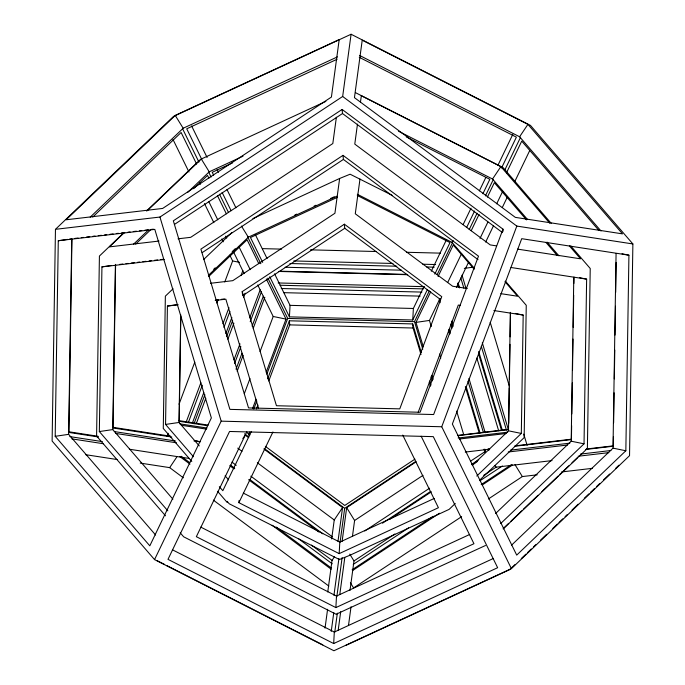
<?xml version="1.0" encoding="UTF-8"?>
<svg xmlns="http://www.w3.org/2000/svg" width="685" height="685" viewBox="0 0 685 685"><rect width="100%" height="100%" fill="white"/><g stroke="black" fill="none" stroke-linecap="round" stroke-linejoin="round"><path stroke-width="1.03" d="M55.459 229.329L52.12 441.046L154.545 559.602L333.912 650.75L511.404 568.644L629.541 455.671L632.88 243.954L530.455 125.398L351.088 34.25L173.596 116.356L55.459 229.329L159.956 217.042L342.663 96.482L351.088 34.25M58.285 240.735L154.801 229.389L211.365 417.944L149.809 545.825L55.194 436.302L58.285 240.735L67.601 239.382M155.606 535.011L68.646 434.35L71.737 238.782L69.664 239.082M71.959 239.005L68.911 432.432L98.34 436.961M167.834 510.839L99.342 431.55L101.937 266.867L111.253 265.506M172.903 499.168L112.794 429.589L115.397 264.907M115.594 264.359L113.008 427.979L171.807 437.039M193.487 456.758L165.556 424.426L167.423 306.049L177.775 304.542M199.258 445.909L179.008 422.465L180.712 314.757M180.814 316.795L179.17 421.309L207.427 425.659M472.393 465.329L508.484 430.814L510.359 312.437M508.741 423.253L509.297 388.061M509.435 379.533L509.991 344.341M510.111 336.874L510.496 312.351M476.777 476.032L521.319 433.434L523.186 315.066L515.291 313.447M495.52 513.579L571.196 441.208L573.782 277.588M571.632 425.693L571.418 439.59L514.409 446.295M571.821 413.928L572.309 382.915M572.514 370.08L573.003 339.066M573.191 327.31L573.696 295.226M573.876 283.462L573.979 277.04M500.632 523.588L584.031 443.829L586.634 279.137L579.724 277.725M511.567 545.149L613.006 448.136L616.072 253.638M613.417 436.602L613.263 446.218L585.684 449.463M613.632 422.714L614.102 392.788M614.325 378.899L614.779 350.044M615.019 335.076L615.472 306.229M615.695 292.332L616.166 262.406M628.924 255.188L521.713 238.68L452.365 424.049L516.713 555.115L625.842 450.764L628.924 255.188L622.014 253.775M402.746 435.086L438.417 507.722L339.178 553.634L238.894 502.67L239.005 500.581M427.466 289.404L412.747 319.981L289.43 316.864L290.055 305.356L274.574 273.812M333.681 643.549L497.644 567.711L433.288 436.636L229.552 431.473L167.988 559.354L333.681 643.549L334.306 632.049L493.414 558.446M246.805 431.875L196.347 536.68L335.873 607.586L336.506 596.078L469.747 534.437M339.178 553.634L339.803 542.126L434.221 498.449M412.747 319.981L413.372 308.473L423.955 286.501M336.386 117.238L332.816 143.542L190.695 237.327L178.023 238.817M392.154 195.328L350.129 174.213L339.64 178.468L334.922 213.258L232.772 280.67L210.466 283.29M357.484 124.105L354.779 144.098L490.246 244.922L496.548 245.889M360.481 102.005L361.337 95.695L500.863 166.592L549.781 223.224M359.993 178.982L355.275 213.771L452.648 286.236L467.298 288.496M331.677 538.949L334.246 519.975L342.568 507.559L263.99 449.077M327.755 591.968L332.037 560.399L334.408 556.854M325.033 628.111L327.584 609.299M337.996 541.296L342.568 507.559M340.111 542.015L344.666 508.338L415.898 461.33M333.938 595.342L338.929 558.515M342.106 541.398L346.67 507.662L415.958 461.938M331.232 631.382L333.783 612.561M336.823 596.729L342.132 557.539M339.794 594.434L344.786 557.607M334.768 632.169L337.345 613.169M338.159 630.508L340.702 611.688M352.458 536.304L354.599 520.489L346.67 507.662M350.001 590.419L353.991 560.955L349.761 554.114M348.485 625.559L351.037 606.747M167.037 436.294L168.159 433.288M179.033 404.236L194.78 362.151M216.897 303.035L218.018 300.03M224.766 281.989L232.635 260.951L229.817 255.214M186.243 421.892L200.859 382.812M222.976 323.697L228.978 307.659M240.974 275.601L242.85 270.592M188.478 422.157L202.289 385.227M223.952 327.336L229.929 311.367M192.511 422.688L203.753 392.625M225.87 333.509L231.864 317.48M194.009 423.767L204.883 394.714M226.624 336.6L232.626 320.563M196.449 423.253L205.808 398.233M227.9 339.195L233.885 323.183M243.62 297.17L245.119 293.171M233.996 359.83L239.981 343.827M249.717 317.806L260.197 289.789M234.544 363.615L240.88 346.67M250.213 321.736L261.405 291.827M236.017 369.198L242.01 353.186M252.114 326.171L263.348 296.151M237.147 371.287L243.132 355.275M253.244 328.261L264.847 297.239M244.339 393.61L249.965 378.582M260.086 351.542L273.195 316.479L257.714 284.934M252.679 408.26L256.053 399.244M266.174 372.195L286.03 319.107L266.319 278.958M253.835 408.945L256.807 400.99M266.859 374.13L287.7 318.431L267.904 278.11M256.387 408.954L257.894 404.946M267.638 378.899L289.37 320.803L412.687 323.919L421.241 352.458M248.527 435.078L249.648 432.072M268.76 380.988L289.746 324.887L289.37 320.803M418.201 412.259L458.299 305.073L460.388 305.399M502.987 229.167L433.639 414.536L229.903 409.373L173.331 220.818L342.106 109.446L502.987 229.167L503.175 231.213M511.404 568.644L441.739 426.755L516.815 226.084L342.663 96.482M154.545 559.602L221.186 421.164L159.956 217.042M251.344 431.464L222.822 490.708L219.328 486.667M238.894 502.67L272.93 431.961M431.31 271.209L446.492 239.673M434.829 274.12L450.002 242.584L357.287 195.465M422.782 349.196L414.519 321.642L429.289 290.954M437.141 274.642L452.374 242.995M423.321 346.85L415.983 322.395L430.702 291.819M438.066 276.526L453.247 244.99L474.2 269.248M463.146 224.543L471.015 208.197M479.346 190.892L485.828 177.432M466.69 227.394L474.559 211.048M482.891 193.744L489.835 179.324L406.308 136.88M498.029 165.068L512.842 134.294M469.199 229.603L477.077 213.232M485.425 195.901L493.303 179.53M471.194 230.751L479.063 214.405M487.395 197.1L494.339 182.681L526.491 219.894M501.574 167.919L516.387 137.146L359.265 57.309M431.276 326.548L429.444 320.434L440.018 298.454M447.844 282.211L461.639 253.544M504.879 169.854L520.591 137.214M506.463 172.86L521.739 141.136L598.955 230.52M456.415 287.443L468.454 262.449M480.022 238.406L487.891 222.06M496.685 203.796L502.704 191.295M485.665 242.053L493.534 225.708M502.328 207.444L507.422 196.869M514.829 181.482L529.642 150.717M140.254 463.094L169.683 467.632L176.816 456.989M242.824 438.64L245.196 435.095L248.612 437.638M600.993 230.991L519.598 136.769L527.921 124.362L362.228 40.167L354.445 97.647L515.317 217.368L622.528 233.876L527.921 124.362M527.484 219.457L492.541 179.008L500.863 166.592M474.294 268.22L451.954 242.353L453.136 240.581M175.24 115.422L66.12 219.782L162.645 208.437L331.412 97.064L339.203 39.584L175.24 115.422L183.169 128.249L90.18 217.179M92.74 217.025L181.114 132.505L196.621 164.075M124.139 232.42L99.419 256.053L96.585 436.011L165.53 515.822M146.539 210.997L199.832 160.025M124.088 232.857L109.412 246.883L159.023 241.051M147.249 210.697L201.304 159.006L325.863 101.389M133.549 244.202L148.225 230.169M187.604 192.502L209.225 171.832L243.021 156.197M135.69 244.091L150.357 230.057M193.607 188.709L207.504 175.411L208.916 178.288M173.057 288.787L165.359 296.143L163.278 428.459L191.8 461.485M203.531 259.624L231.95 232.455M213.677 269.316L215.218 267.844M232.198 251.6L235.289 248.655M208.386 275.387L248.321 237.198L336.96 196.193M208.685 276.492L247.079 239.767L258.819 263.665M455.268 503.501L449.12 509.375L349.881 555.278L339.392 559.525L229.252 503.8L227.155 501.377M479.551 480.262L524.162 437.604L526.251 305.287L505.376 281.124M503.269 528.512L508.672 523.34M510.984 521.122L521.799 510.787M523.34 509.306L538.016 495.272M541.878 491.582L558.095 476.075M559.636 474.594L568.901 465.74M571.992 462.786L577.395 457.614M503.192 528.957L587.387 448.444L590.23 268.486L570.725 245.915M515.137 564.431L509.76 569.577L345.797 645.416M521.285 558.549L525.9 554.139M527.433 552.667L531.277 548.993M533.581 546.793L535.884 544.584M540.499 540.174L546.647 534.3M552.795 528.418L557.402 524.008M558.943 522.535L562.779 518.862M565.091 516.661L567.394 514.452M572.001 510.042L578.149 504.169M584.296 498.286L588.912 493.876M590.444 492.404L594.289 488.73M596.592 486.53L599.666 483.584M603.511 479.911L609.659 474.037M615.806 468.155L618.88 465.218M174.606 224.32L342.491 113.53L342.106 109.446M343.014 155.349L200.893 249.134L248.527 407.917L420.093 412.259L478.49 256.164L343.014 155.349L343.399 159.434L478.01 259.615M202.161 252.637L343.399 159.434M242.225 291.604L344.375 224.2L441.748 296.665L399.775 408.859L276.457 405.734L242.225 291.604L242.507 294.678M242.601 295.697L344.752 228.285L344.375 224.2M414.939 459.147L344.769 505.462L265.335 446.346M354.599 520.489L422.996 475.356M364.737 530.995L429.581 488.208M470.441 461.236L485.537 451.278L484.929 449.223M382.495 523.186L430.617 491.428M471.614 464.379L478.746 459.669M389.594 519.41L431.344 491.856M472.205 464.892L477.531 461.382M353.991 560.955L394.851 533.992M483.678 475.373L496.12 467.17L552.059 460.594M353.229 564.397L408.594 527.861M480.031 480.716L502.353 465.988M352.141 569.757L433.143 516.31M481.204 484.586L511.472 464.618M352.801 570.399L439.428 513.236M482.283 484.954L512.645 464.918M461.639 516.636L353.588 587.935L350.412 582.807M488.422 498.954L522.355 476.563L537.211 474.816M183.169 128.249L337.422 56.889M337.114 59.235L186.731 128.797L201.767 159.417M232.506 162.91L212.23 172.295L213.651 175.172M252.919 218.575L339.64 178.468M294.815 215.013L296.742 214.122M314.072 206.108L315.999 205.217M330.444 198.539L334.297 196.758M337.2 197.417L250.479 237.524L262.68 262.381M335.873 607.586L473.951 543.719L421.172 436.217M485.502 545.491L336.104 614.265L183.64 536.792L180.164 532.759M464.319 268.409L472.599 267.21M415.983 322.395L429.444 320.434M55.194 436.302L68.646 434.35M99.342 431.55L112.794 429.589M165.556 424.426L179.008 422.465M457.469 435.463L508.287 429.315M74.922 238.406L78.099 238.029M81.284 237.652L83.407 237.404M86.584 237.036L89.769 236.659M92.954 236.282L95.069 236.034M98.255 235.657L101.431 235.289M104.617 234.912L106.74 234.664M109.917 234.287L113.102 233.919M116.287 233.542L118.402 233.294M121.587 232.917L124.773 232.54M127.949 232.172L130.073 231.924M133.258 231.547L136.435 231.17M139.62 230.794L141.744 230.545M144.92 230.177L148.106 229.8M151.291 229.424L153.406 229.175M119.618 264.41L122.786 264.033M125.946 263.665L128.061 263.417M131.229 263.04L134.397 262.672M137.557 262.295L139.672 262.047M142.84 261.679L146.008 261.302M149.176 260.934L151.282 260.685M154.45 260.309L157.619 259.94M160.787 259.572L162.893 259.324M101.937 266.867L164.22 259.538M215.929 299.97L218.053 299.722M221.238 299.345L224.432 298.977M167.423 306.049L178.049 304.808M215.218 300.432L225.844 299.182L258.553 408.217M457.657 435.643L508.647 429.649M458.162 438.015L507.696 432.192M459.447 439.008L506.181 433.511M515.206 445.824L571.144 439.248M465.252 452.074L489.681 449.206M510.608 450.122L569.86 443.161M508.244 451.989L567.36 445.036M586.411 449L612.929 445.884M580.341 454.112L610.96 450.507M578.072 456.253L608.837 452.639M561.606 471.948L592.362 468.334M262.381 248.629L281.578 249.117M310.382 249.845L376.51 251.523M406.385 252.277L440.515 253.142M293.754 260.951L392.959 263.46M422.825 264.222L435.626 264.547M289.909 263.519L396.812 266.225M426.746 266.979L434.23 267.167M285.123 267.244L401.384 270.19M280.165 271.2L407.095 274.411M278.778 271.457L407.712 274.719M278.144 282.965L424.135 286.664M280.054 285.251L423.347 288.882M281.261 288.522L421.917 292.084M283.77 292.666L420.17 296.125M290.055 305.356L413.372 308.473M287.7 318.431L414.519 321.642M289.746 324.887L413.064 328.012L421.01 354.505M221.186 421.164L441.739 426.755M516.815 226.084L632.88 243.954M517.543 249.117L580.538 258.819L569.355 245.872M511.044 267.501L586.634 279.137M500.795 293.651L517.543 296.228L504.965 281.681M493.885 310.553L523.186 315.066M178.888 420.616L208.197 425.128M179.881 423.852L206.99 428.031M181.354 425.265L206.476 429.135M112.777 427.294L170.514 436.191M195.944 440.755L198.051 441.071M193.966 440.9L200.243 441.868M114.267 431.567L175.463 440.994M115.645 433.425L176.533 442.801M68.688 431.747L98.118 436.285M69.793 436.602L102.348 441.611M71.839 438.871L103.375 443.726M129.371 449.232L189.214 458.445M85.591 454.677L117.126 459.532M232.635 260.951L239.544 262.364M273.195 316.479L286.03 319.107M613.006 448.136L625.842 450.764M571.196 441.208L584.031 443.829M508.484 430.814L521.319 433.434M359.625 55.476L519.598 136.769M355.472 92.655L503.167 167.714L551.219 223.336M398.567 131.255L492.541 179.008M357.339 194.275L451.954 242.353M243.303 493.089L339.803 542.126M200.773 527.107L336.506 596.078M172.423 549.79L334.306 632.049M157.079 560.638L164.7 564.508M166.601 565.476L322.772 644.833M342.491 113.53L502.507 232.617M344.752 228.285L440.421 299.482M247.396 432.997L249.957 434.898M244.528 433.81L248.809 436.996M264.213 448.461L344.666 508.338M237.729 448.144L242.002 451.321M257.372 462.76L334.246 519.975M231.95 462.11L236.239 465.303M250.813 476.152L332.268 536.766M230.451 465.098L234.724 468.283M250.111 479.731L322.763 533.795M229.749 465.672L234.039 468.865M248.612 479.714L318.919 532.031M311.452 545.089L332.037 560.399M298.865 538.992L332.242 563.823M181.191 456.287L189.762 462.666M276.338 527.099L331.206 567.925M179.718 456.493L189.985 464.13M272.133 525.267L331.18 569.209M169.683 467.632L183.374 477.822M213.326 500.11L328.843 586.077M547.05 242.105L558.934 255.865M546.056 242.541L557.239 255.488M225.1 475.818L228.593 479.86M217.547 491.291L227.292 502.559M514.966 464.593L522.355 476.563M495.058 465.457L496.12 467.17M201.304 159.006L209.225 171.832M241.454 226.084L248.321 237.198M255.334 234.621L267.064 258.519M217.102 169.418L218.515 172.303M227 189.574L235.948 207.812M269.719 276.714L289.43 316.864M247.636 236.839L260.839 263.716M191.586 125.903L207.093 157.473M222.128 192.442L231.085 210.68M208.745 172.286L211.091 177.055M219.517 194.223L228.422 212.35M217.402 195.567L226.35 213.806M182.51 128.617L198.933 162.08M238.945 246.703L250.205 269.642M199.378 182.381L200.328 184.308M208.805 201.578L217.761 219.817M225.767 236.137L226.718 238.055M233.311 251.489L244.151 273.563M172.98 139.449L188.949 171.978M204.455 203.548L213.848 222.685M221.837 238.945L223.242 241.814M490.229 322.395L509.289 385.929M523.742 434.093L527.125 445.361M462.024 275.164L466.014 288.488M482.308 342.8L508.441 429.897M460.808 277.973L463.873 288.179M481.324 346.353L506.429 430.043M458.102 282.811L459.635 287.931M478.695 351.474L502.37 430.377M457.563 283.83L458.479 286.904M478.464 353.511L501.523 430.368M476.854 358.067L498.671 430.796M451.723 321.102L453.256 326.223M468.934 378.462L485.22 432.757M450.867 324.014L452.091 328.098M468.009 381.168L483.319 432.201M488.217 448.529L488.833 450.567M439.753 298.643L440.361 300.689M448.966 329.374L450.199 333.467M466.177 386.734L480.005 432.834M439.205 299.653L440.13 302.727M448.427 330.384L449.66 334.485M465.329 386.734L479.157 432.826M484.072 449.214L484.997 452.288M439.53 354.059L440.755 358.135M456.647 411.128L463.676 434.564M431.884 375.38L433.108 379.456M431.053 376.75L432.278 380.834M429.803 380.988L431.028 385.064M429.264 382.016L430.488 386.092M412.687 323.919L413.064 328.012"/></g></svg>
